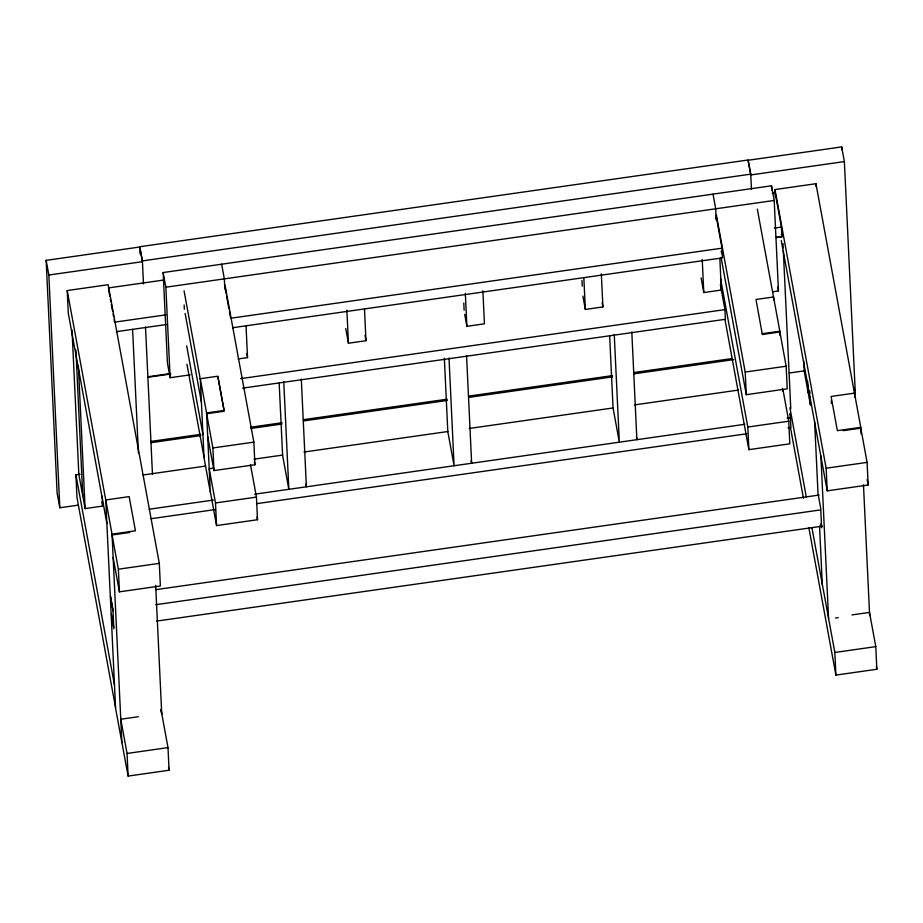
<?xml version="1.0" encoding="UTF-8"?>
<svg xmlns="http://www.w3.org/2000/svg" width="923" height="923" viewBox="0 0 923 923"><rect width="100%" height="100%" fill="white"/><g stroke="black" fill="none" stroke-linecap="round" stroke-linejoin="round"><path stroke-width="1.38" d="M59.822 507.765L57.122 493.101L46.15 260.355L139.742 247.018L142.43 261.682L48.838 275.031L59.822 507.765L78.259 505.135M841.684 146.919L748.091 160.267L750.78 174.932L844.372 161.583L841.684 146.919L841.822 149.791M142.396 260.897L750.745 174.147L748.08 159.991L139.731 246.741L142.396 260.897L143.48 283.892M190.103 374.865L170.12 377.715L167.432 363.051L163.163 272.539L771.513 185.788L774.201 200.453L778.47 290.964L772.77 291.772M775.355 197.003L774.997 189.561L815.944 183.712L860.767 427.326L861.078 433.81M106.86 523.387L68.279 313.174L67.217 290.549L108.164 284.711L159.31 563.365L160.371 585.99L119.425 591.828L113.148 557.607M108.314 287.941L163.89 280.015M772.309 193.253L775.158 192.849L781.435 227.07L781.896 236.761L776.197 237.58M170.12 377.715L165.852 287.203L774.201 200.453M165.886 314.847L114.59 322.162L114.094 319.427M774.316 228.085L781.435 227.07M775.897 237.384L782.646 236.426M116.402 331.669L166.348 324.538M716.26 216.697L722.028 248.172L230.681 318.25L229.423 311.397M232.561 327.734L722.49 257.875L722.028 248.172M238.088 358.955L247.537 357.605L246.037 325.992M345.744 328.553L348.433 343.218L365.981 340.714L364.493 309.101M464.684 314.328L466.888 326.327L484.437 323.823L482.879 290.78M582.898 296.098L585.344 309.436L602.892 306.932L601.335 273.889M701.099 277.869L703.788 292.545L721.336 290.041L719.848 258.428M147.865 376.78L170.663 373.527M147.888 377.265L170.686 374.023M200.303 378.718L217.851 376.215L224.127 410.435L206.579 412.939L210.317 492.132L204.041 457.912L200.303 378.718L206.579 412.939M240.695 378.649L724.924 309.597L720.367 284.699M242.576 388.145L725.386 319.289L724.924 309.597M762.283 333.699L779.831 331.195L757.322 209.106M150.911 441.425L200.776 434.318M250.641 427.211L281.988 422.734M303.355 419.688L447.251 399.174M468.619 396.129L612.514 375.603M633.882 372.557L732.193 358.539M150.968 442.694L200.833 435.587M250.698 428.48L282.046 424.003M303.413 420.957L447.309 400.444M468.676 397.398L612.572 376.872M633.951 373.827L733.67 359.601M253.848 442.117L254.921 464.754L213.974 470.592L212.901 447.955L253.848 442.117L225.016 285.034M786.154 366.212L787.227 388.837L746.28 394.675L745.207 372.05L786.154 366.212L779.877 331.992L762.329 334.495L756.006 299.479L773.555 296.975L773.693 299.848M789.338 373.007L804.868 370.792M115.56 707.641L76.978 497.428L75.905 474.791L80.139 474.191M142.961 474.999L205.656 466.057M254.102 459.146L282.6 455.085L279.173 383.253M303.967 452.039L447.886 431.514M469.253 428.468L613.172 407.943M634.539 404.897L738.562 390.06M213.271 468.146L209.221 468.722L215.497 502.943L216.57 525.568L257.517 519.73L256.444 497.105L250.468 464.557M72.017 329.915L78.836 474.376L85.112 508.596L102.661 506.092L102.188 496.089M787.134 418.015L791.184 417.438M149.238 509.219L213.363 500.07M254.679 494.186L744.838 424.28M787.584 418.188L790.434 417.784L789.684 413.677M215.497 502.943L256.444 497.105M788.75 421.2L789.811 443.825L748.865 449.663L747.803 427.037L788.75 421.2L782.969 389.714M151.118 518.714L215.244 509.565M256.559 503.681L746.719 433.775M788.046 427.891L790.896 427.476L790.434 417.784M860.767 427.326L837.369 430.66L831.092 396.463L854.49 393.129L854.698 397.421M121.871 742.611L112.041 534.152L135.439 530.817L129.162 496.62L105.764 499.954L110.218 594.55L112.918 609.215L113.841 628.828L111.152 614.164L115.594 708.426L128.112 776.081L169.059 770.244L167.998 747.618L160.983 709.429M129.624 532.479L112.075 534.982L118.363 569.203L119.425 591.828M843.264 430.66L860.813 428.157L867.089 462.377L868.162 485.002L827.216 490.84L781.262 240.476M827.216 490.84L826.143 468.215L867.089 462.377M118.363 569.203L159.31 563.365M155.929 589.635L819.105 495.063M155.768 604.703L820.362 509.934M156.552 621.11L822.566 526.133M138.323 716.733L120.775 719.236L127.051 753.456L128.112 776.081M851.952 614.914L869.501 612.41L875.777 646.631L876.85 669.256L835.903 675.094L808.906 527.991M835.465 618.018L838.222 617.625M835.903 675.094L834.842 652.469L875.777 646.631M127.051 753.456L167.998 747.618M854.133 387.648L854.617 390.325M867.159 479.533L868.162 485.002M876.342 666.521L876.85 669.256M774.997 189.561L826.143 468.215M781.389 234.027L781.896 236.761M777.743 286.961L778.47 290.964M820.893 523.849L821.62 527.841L820.697 508.227L818.009 493.551L814.617 421.592M789.926 407.758L806.275 496.874M811.986 527.991L834.842 652.469M790.469 427.557L803.448 498.282M713.018 194.13L715.706 208.794L716.179 218.855M716.375 214.967L745.207 372.05M721.232 251.033L721.74 253.767M721.082 257.413L746.28 394.675M720.528 278.446L747.803 427.037M724.97 319.462L748.865 449.663M636.385 436.937L636.882 439.683L631.805 331.934M602.154 302.929L602.892 306.932M471.134 460.508L471.641 463.242L466.553 355.493M365 335.384L365.981 340.714M305.882 484.067L306.39 486.813L301.302 379.065M282.553 455.085L288.841 489.317L283.753 381.557M246.799 353.601L247.537 357.605M221.658 264.197L224.347 278.861L224.831 288.922M225.143 288.126L226.158 293.606M226.654 296.341L228.916 308.663M254.402 461.915L254.921 464.754M256.998 516.903L257.517 519.73M217.897 377.011L224.174 411.231L206.625 413.735L212.901 447.955M184.069 290.849L200.349 379.515M185.142 313.474L201.41 402.14M207.687 436.371L213.974 470.592M186.665 345.837L202.933 434.502M186.954 364.239L204.006 457.127M210.282 491.348L216.57 525.568M163.163 272.539L165.852 287.203M108.568 289.303L109.825 296.156M110.322 298.89L110.829 301.625M111.325 304.359L112.583 311.213M113.091 313.947L113.587 316.681M160.994 710.052L161.744 714.148L155.675 585.297M168.54 767.417L169.059 770.244M67.217 290.549L112.041 534.152M101.911 501.997L102.661 506.092M112.987 610.807L110.299 596.143L111.072 612.549L113.76 627.213M46.15 260.355L48.838 275.031M75.905 474.791L114.487 685.016M863.478 484.829L869.651 615.664M844.372 161.583L855.356 394.317M831.3 400.709L831.427 403.536M815.944 183.712L816.082 186.55M820.893 455.789L828.589 618.998M819.543 526.075L822.312 584.801M809.771 390.81L809.909 393.671M810.036 396.532L810.452 405.105L804.164 370.884L803.691 360.87M807.579 380.968L808.121 392.413M782.981 243.603L783.189 247.918M783.327 250.791L790.78 408.82M779.831 331.195L780.039 335.511M782.531 388.387L782.669 391.214M771.513 185.788L771.72 190.092M750.745 174.147L751.46 189.296M715.867 216.374L716.017 219.501M702.23 259.501L703.788 292.545M614.256 334.438L619.333 442.186L613.057 407.954L609.665 336.122M583.844 277.823L585.344 309.436M581.975 280.396L582.24 286.142M465.33 293.283L466.888 326.327M463.784 303.032L464.131 310.22M449.005 357.997L454.093 465.746L447.805 431.526L444.355 358.251M346.875 310.174L348.433 343.218M184.162 305.017L184.358 309.263M145.511 326.984L152.468 474.307M139.927 251.056L140.065 253.929M132.6 329.349L138.427 452.905M78.363 365.566L85.112 508.596M75.905 350.013L82.782 495.905"/></g></svg>
